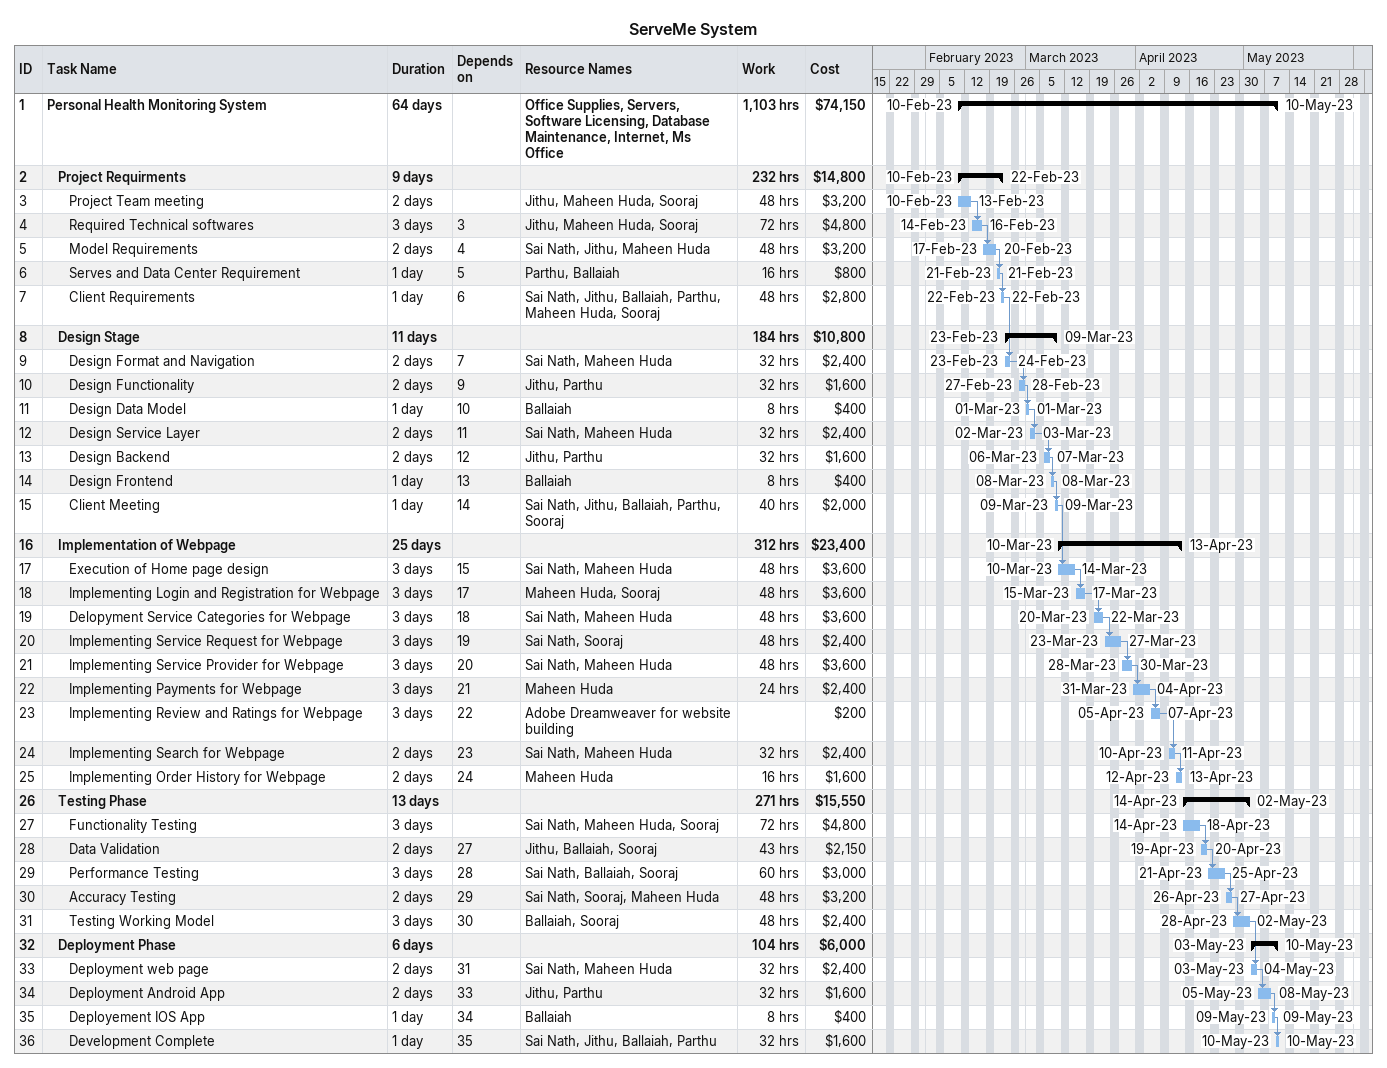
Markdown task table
ServeMe System

| ID | Level | Task | Duration | Start | Finish | Predecessors | Resources | Work (h) | Cost ($) |
|---|---|---|---|---|---|---|---|---|---|
| 1 | 1 | **Personal Health Monitoring System** | 64d | 2023-02-10 | 2023-05-10 |  | Office Supplies, Servers, Software Licensing, Database Maintenance, Internet, Ms Office | 1103 | 74150 |
| 2 | 2 | **Project Requirments** | 9d | 2023-02-10 | 2023-02-22 |  |  | 232 | 14800 |
| 3 | 3 | Project Team meeting | 2d | 2023-02-10 | 2023-02-13 |  | Jithu, Maheen Huda, Sooraj | 48 | 3200 |
| 4 | 3 | Required Technical softwares | 3d | 2023-02-14 | 2023-02-16 | 3 | Jithu, Maheen Huda, Sooraj | 72 | 4800 |
| 5 | 3 | Model Requirements | 2d | 2023-02-17 | 2023-02-20 | 4 | Sai Nath, Jithu, Maheen Huda | 48 | 3200 |
| 6 | 3 | Serves and Data Center Requirement | 1d | 2023-02-21 | 2023-02-21 | 5 | Parthu, Ballaiah | 16 | 800 |
| 7 | 3 | Client Requirements | 1d | 2023-02-22 | 2023-02-22 | 6 | Sai Nath, Jithu, Ballaiah, Parthu, Maheen Huda, Sooraj | 48 | 2800 |
| 8 | 2 | **Design Stage** | 11d | 2023-02-23 | 2023-03-09 |  |  | 184 | 10800 |
| 9 | 3 | Design Format and Navigation | 2d | 2023-02-23 | 2023-02-24 | 7 | Sai Nath, Maheen Huda | 32 | 2400 |
| 10 | 3 | Design Functionality | 2d | 2023-02-27 | 2023-02-28 | 9 | Jithu, Parthu | 32 | 1600 |
| 11 | 3 | Design Data Model | 1d | 2023-03-01 | 2023-03-01 | 10 | Ballaiah | 8 | 400 |
| 12 | 3 | Design Service Layer | 2d | 2023-03-02 | 2023-03-03 | 11 | Sai Nath, Maheen Huda | 32 | 2400 |
| 13 | 3 | Design Backend | 2d | 2023-03-06 | 2023-03-07 | 12 | Jithu, Parthu | 32 | 1600 |
| 14 | 3 | Design Frontend | 1d | 2023-03-08 | 2023-03-08 | 13 | Ballaiah | 8 | 400 |
| 15 | 3 | Client Meeting | 1d | 2023-03-09 | 2023-03-09 | 14 | Sai Nath, Jithu, Ballaiah, Parthu, Sooraj | 40 | 2000 |
| 16 | 2 | **Implementation of Webpage** | 25d | 2023-03-10 | 2023-04-13 |  |  | 312 | 23400 |
| 17 | 3 | Execution of Home page design | 3d | 2023-03-10 | 2023-03-14 | 15 | Sai Nath, Maheen Huda | 48 | 3600 |
| 18 | 3 | Implementing Login and Registration for Webpage | 3d | 2023-03-15 | 2023-03-17 | 17 | Maheen Huda, Sooraj | 48 | 3600 |
| 19 | 3 | Delopyment Service Categories for Webpage | 3d | 2023-03-20 | 2023-03-22 | 18 | Sai Nath, Maheen Huda | 48 | 3600 |
| 20 | 3 | Implementing Service Request for Webpage | 3d | 2023-03-23 | 2023-03-27 | 19 | Sai Nath, Sooraj | 48 | 2400 |
| 21 | 3 | Implementing Service Provider for Webpage | 3d | 2023-03-28 | 2023-03-30 | 20 | Sai Nath, Maheen Huda | 48 | 3600 |
| 22 | 3 | Implementing Payments for Webpage | 3d | 2023-03-31 | 2023-04-04 | 21 | Maheen Huda | 24 | 2400 |
| 23 | 3 | Implementing Review and Ratings for Webpage | 3d | 2023-04-05 | 2023-04-07 | 22 | Adobe Dreamweaver for website building |  | 200 |
| 24 | 3 | Implementing Search for Webpage | 2d | 2023-04-10 | 2023-04-11 | 23 | Sai Nath, Maheen Huda | 32 | 2400 |
| 25 | 3 | Implementing Order History for Webpage | 2d | 2023-04-12 | 2023-04-13 | 24 | Maheen Huda | 16 | 1600 |
| 26 | 2 | **Testing Phase** | 13d | 2023-04-14 | 2023-05-02 |  |  | 271 | 15550 |
| 27 | 3 | Functionality Testing | 3d | 2023-04-14 | 2023-04-18 |  | Sai Nath, Maheen Huda, Sooraj | 72 | 4800 |
| 28 | 3 | Data Validation | 2d | 2023-04-19 | 2023-04-20 | 27 | Jithu, Ballaiah, Sooraj | 43 | 2150 |
| 29 | 3 | Performance Testing | 3d | 2023-04-21 | 2023-04-25 | 28 | Sai Nath, Ballaiah, Sooraj | 60 | 3000 |
| 30 | 3 | Accuracy Testing | 2d | 2023-04-26 | 2023-04-27 | 29 | Sai Nath, Sooraj, Maheen Huda | 48 | 3200 |
| 31 | 3 | Testing Working Model | 3d | 2023-04-28 | 2023-05-02 | 30 | Ballaiah, Sooraj | 48 | 2400 |
| 32 | 2 | **Deployment Phase** | 6d | 2023-05-03 | 2023-05-10 |  |  | 104 | 6000 |
| 33 | 3 | Deployment web page | 2d | 2023-05-03 | 2023-05-04 | 31 | Sai Nath, Maheen Huda | 32 | 2400 |
| 34 | 3 | Deployment Android App | 2d | 2023-05-05 | 2023-05-08 | 33 | Jithu, Parthu | 32 | 1600 |
| 35 | 3 | Deployement IOS App | 1d | 2023-05-09 | 2023-05-09 | 34 | Ballaiah | 8 | 400 |
| 36 | 3 | Development Complete | 1d | 2023-05-10 | 2023-05-10 | 35 | Sai Nath, Jithu, Ballaiah, Parthu | 32 | 1600 |
